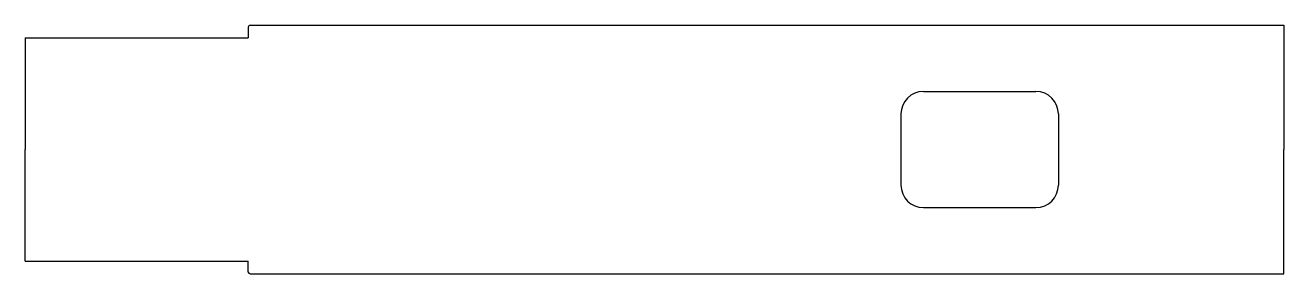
# Model space of a CAD drawing. Extents: x 0 to 1399, y 3 to 279.
import ezdxf

# ---------------------------------------------------------------- set-up
doc = ezdxf.new("R2010")
doc.units = 0
doc.layers.get('0').update_dxf_attribs({"linetype": 'CONTINUOUS'})

msp = doc.modelspace()

# ---------------------------------------------------------------- linework, layer by layer
at = {"linetype": 'CONTINUOUS'}
for p, q in [((248.1, 276.8), (248.1, 264.8)), ((250.1, 278.8), (1399.3, 278.8)), ((1399.3, 278.8), (1399.3, 140.8)), ((0.1, 264.8), (0.1, 140.8)), ((0.1, 264.8), (248.1, 264.8)), ((998.7, 205.3), (1123.7, 205.3)), ((973.7, 180.3), (973.7, 101.3)), ((1148.7, 180.3), (1148.7, 101.3)), ((0.1, 16.8), (0.1, 140.8)), ((1399.3, 2.8), (1399.3, 140.8)), ((998.7, 76.3), (1123.7, 76.3)), ((0.1, 16.8), (248.1, 16.8)), ((248.1, 4.8), (248.1, 16.8)), ((250.1, 2.8), (1399.3, 2.8))]:
    msp.add_line(p, q, dxfattribs=at)
for centre, radius, start, end in [((250.1, 276.8), 2, 90, 180), ((998.7, 180.3), 25, 90, 180), ((1123.7, 180.3), 25, 0, 90), ((998.7, 101.3), 25, 180, 270), ((1123.7, 101.3), 25, 270, 0), ((250.1, 4.8), 2, 180, 270)]:
    msp.add_arc(centre, radius, start, end, dxfattribs=at)

doc.saveas('drawing.dxf')
